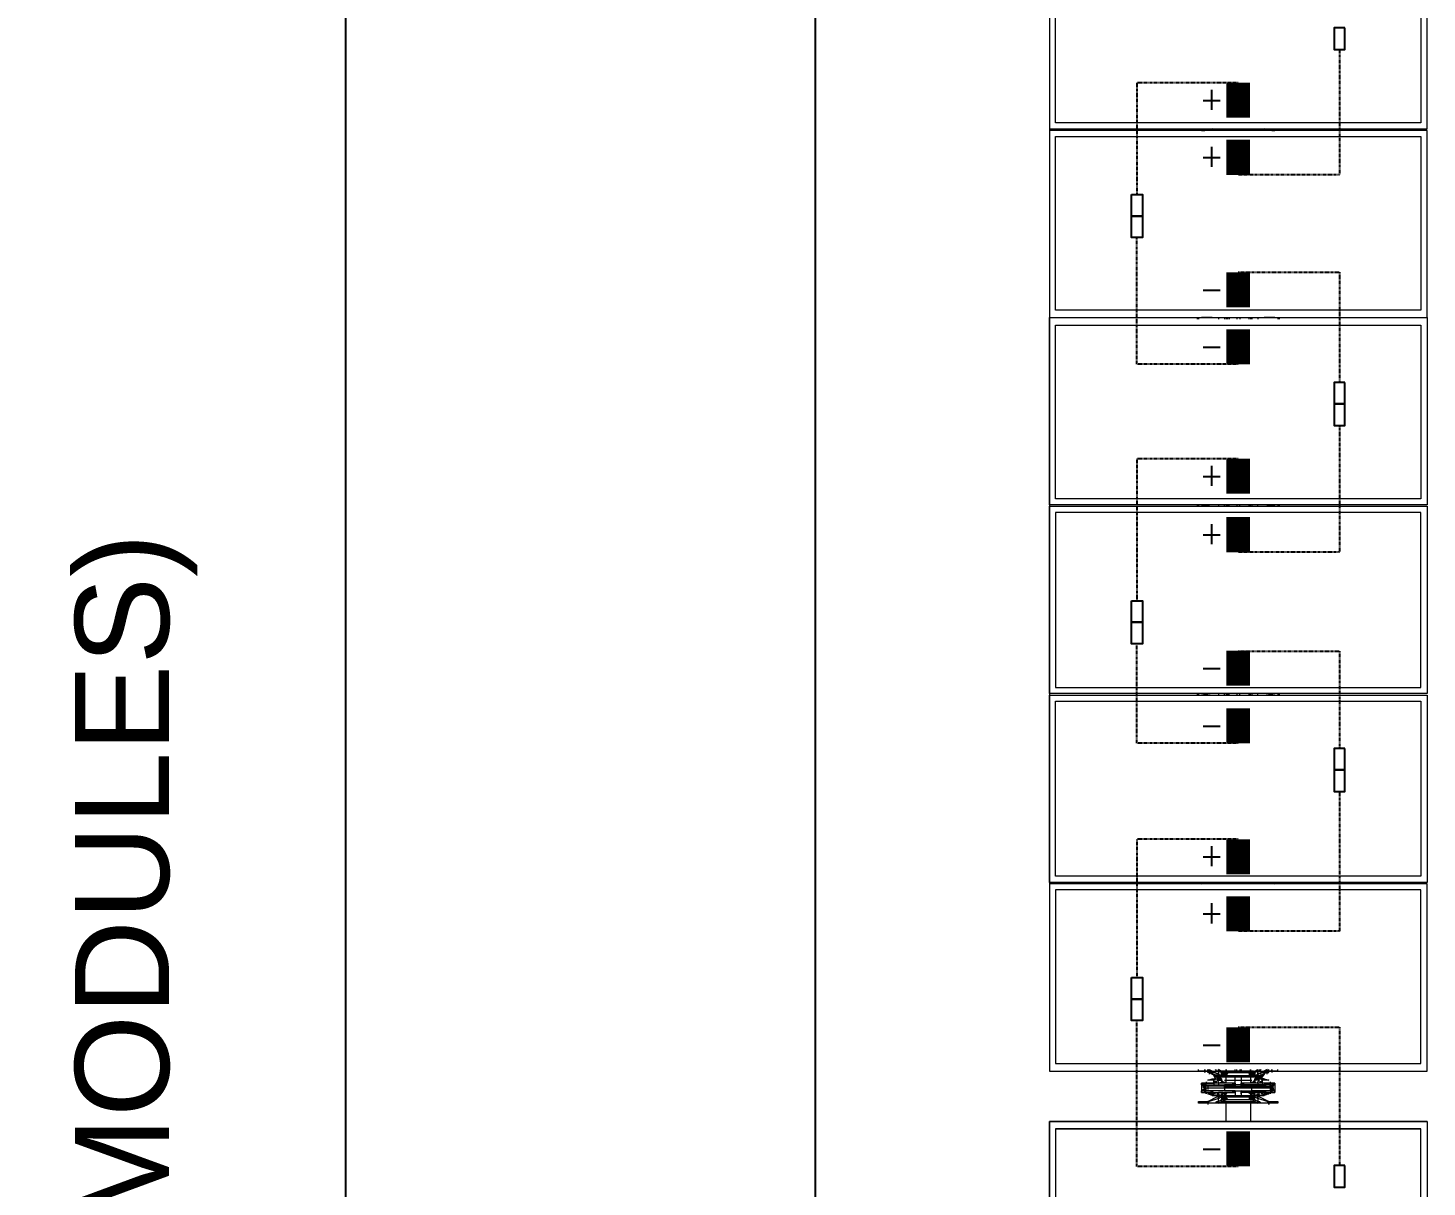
# Model space of a CAD drawing. Header units: feet. Extents: x -13743 to 68376, y -48 to 67763.
# Drawn here: x 5209.4 to 5507, y 65363.3 to 65609.9 of the extents above; entities that cross this region are included whole.
import ezdxf

# ---------------------------------------------------------------- set-up
doc = ezdxf.new("R2010")
doc.units = ezdxf.units.FT
doc.header["$MEASUREMENT"] = 0
doc.linetypes.add('HIDDEN', pattern=[0.375, 0.25, -0.125])
for name, color, linetype in [('E-HARN-COMP', 8, 'Continuous'), ('E-TRNK-CABL-NEG', 6, 'HIDDEN'), ('E-TRUNK-CABLE-POS', 6, 'HIDDEN'), ('G-ANNO-TEXT', 1, 'Continuous'), ('Polarity-Text', 7, 'Continuous')]:
    doc.layers.add(name, color=color, linetype=linetype)
doc.styles.add('NEI-A', font='arial.ttf')

# ---------------------------------------------------------------- blocks, each defined once
blk = doc.blocks.new('A$Ccdbb2b2c')
at = {"lineweight": 5}
for points in [[(4.1298, 0), (4.1298, 0.4133), (5.9848, 0.4133)], [(6.0398, 0.4133), (7.8947, 0.4133)], [(4.9531, 0.2517), (4.9548, 0.2517)], [(4.9531, 0.25), (4.9548, 0.25)], [(4.9531, 0.235), (4.9548, 0.2467), (4.9548, 0.2433)], [(5.1598, 0.2517), (5.1615, 0.2517)], [(5.1598, 0.25), (5.1615, 0.25)], [(5.1598, 0.235), (5.1598, 0.2467), (5.1598, 0.2433)], [(5.3648, 0.2517), (5.3664, 0.2517)], [(5.3648, 0.25), (5.3664, 0.25)], [(5.3648, 0.235), (5.3664, 0.2467), (5.3664, 0.2433)], [(5.5714, 0.2517), (5.5731, 0.2517)], [(5.5714, 0.25), (5.5731, 0.25)], [(5.5714, 0.235), (5.5731, 0.2467), (5.5731, 0.2433)], [(5.7781, 0.2517), (5.7798, 0.2517)], [(5.7781, 0.25), (5.7798, 0.25)], [(5.7781, 0.2467), (5.7781, 0.2433)], [(5.7798, 0.2467), (5.7781, 0.235)], [(5.9898, 0.225), (5.9914, 0.225), (5.9898, 0.225), (5.9914, 0.225), (5.9898, 0.2283), (5.9881, 0.2283), (5.9848, 0.2383), (5.9848, 0.24), (5.9864, 0.2383), (5.9881, 0.235), (5.9898, 0.2317), (5.9898, 0.23), (5.9881, 0.2283), (5.9864, 0.2283), (5.9848, 0.2283), (5.9848, 0.2267), (5.9864, 0.225), (5.9898, 0.225), (5.9898, 0.2267), (5.9881, 0.2283), (5.9848, 0.2383), (5.9848, 0.24), (5.9848, 0.2417), (5.9848, 0.2433), (5.9848, 0.25), (5.9848, 0.2433), (5.9848, 0.25), (5.9831, 0.25)], [(5.9981, 0.2467), (5.9998, 0.2467), (5.9981, 0.2467), (5.9998, 0.245), (6.0014, 0.245), (5.9998, 0.245), (6.0014, 0.245), (6.0014, 0.2433), (6.0031, 0.2433), (6.0048, 0.2433), (6.0031, 0.2433), (6.0048, 0.2433), (6.0031, 0.2433)], [(5.9981, 0.2433), (5.9981, 0.245), (5.9981, 0.2467), (5.9998, 0.245), (6.0014, 0.245), (6.0014, 0.2417)], [(5.9998, 0.245), (5.9998, 0.2467), (6.0064, 0.2467), (6.0064, 0.245), (6.0064, 0.2433), (6.0064, 0.2417)], [(5.9998, 0.2467), (5.9998, 0.2467)], [(6.0064, 0.2467), (6.0048, 0.245)], [(6.0064, 0.2467), (6.0081, 0.2467)], [(6.0064, 0.245), (6.0064, 0.2467), (6.0081, 0.2467)], [(6.0081, 0.2467), (6.0064, 0.2467), (6.0081, 0.2467), (6.0081, 0.245), (6.0081, 0.2433), (6.0081, 0.235), (6.0081, 0.2433), (6.0064, 0.2433), (6.0064, 0.245)], [(6.0064, 0.2467), (6.0064, 0.2467)], [(6.0131, 0.2283), (6.0114, 0.225), (6.0131, 0.225), (6.0114, 0.225), (6.0114, 0.1883), (6.0098, 0.19), (6.0114, 0.1883), (6.0131, 0.1883), (6.0131, 0.1917), (6.0148, 0.1917), (6.0148, 0.19), (6.0164, 0.1917), (6.0164, 0.19), (6.0148, 0.19), (6.0131, 0.19), (6.0131, 0.1917), (6.0131, 0.1933), (6.0148, 0.1933), (6.0164, 0.1933), (6.0164, 0.1917), (6.0164, 0.19), (6.0164, 0.1883), (6.0131, 0.1883), (6.0148, 0.185), (6.0131, 0.185), (6.0131, 0.1833), (6.0181, 0.1733), (6.0181, 0.175), (6.0198, 0.1733), (6.0214, 0.1733), (6.0198, 0.1733), (6.0181, 0.1733), (6.0181, 0.17), (6.0181, 0.1633), (6.0198, 0.1633), (6.0198, 0.25), (6.0181, 0.25), (6.0181, 0.2433), (6.0181, 0.24), (6.0198, 0.24), (6.0181, 0.2383), (6.0181, 0.24), (6.0131, 0.23), (6.0131, 0.2283), (6.0148, 0.2283), (6.0131, 0.225), (6.0164, 0.225), (6.0181, 0.2283), (6.0198, 0.2283), (6.0181, 0.225), (6.0164, 0.225), (6.0164, 0.2233), (6.0181, 0.2233), (6.0181, 0.19), (6.0164, 0.19)], [(5.9848, 0.2433), (5.9831, 0.2433), (5.9848, 0.2433), (5.9848, 0.24), (5.9831, 0.24), (5.9848, 0.2383)], [(5.9864, 0.2367), (5.9864, 0.24), (5.9848, 0.24), (5.9848, 0.2383), (5.9831, 0.2383), (5.9881, 0.2283), (5.9848, 0.2283), (5.9848, 0.23), (5.9831, 0.2317)], [(5.9848, 0.24), (5.9831, 0.24), (5.9848, 0.24), (5.9898, 0.23), (5.9898, 0.2283), (5.9881, 0.2283), (5.9898, 0.225), (5.9848, 0.225), (5.9831, 0.2283), (5.9848, 0.2283), (5.9864, 0.225), (5.9864, 0.2233), (5.9848, 0.2233), (5.9848, 0.19), (5.9864, 0.19), (5.9864, 0.1917), (5.9864, 0.1933), (5.9881, 0.1933), (5.9881, 0.195), (5.9864, 0.1933), (5.9848, 0.1933), (5.9864, 0.1933), (5.9881, 0.195), (5.9881, 0.1933), (5.9898, 0.1933), (5.9898, 0.1917), (5.9898, 0.1933), (5.9881, 0.1933), (5.9898, 0.1933), (5.9898, 0.1917), (5.9881, 0.1917), (5.9881, 0.19), (5.9864, 0.1917), (5.9864, 0.1883), (5.9898, 0.1883), (5.9898, 0.1867), (5.9881, 0.185), (5.9898, 0.185), (5.9898, 0.1833), (5.9848, 0.1733), (5.9831, 0.1733)], [(5.9831, 0.23), (5.9831, 0.23)], [(5.9864, 0.2233), (5.9881, 0.2233), (5.9864, 0.2233), (5.9864, 0.2217), (5.9864, 0.2233), (5.9864, 0.2217), (5.9864, 0.2233), (5.9864, 0.225), (5.9848, 0.225), (5.9848, 0.2267), (5.9848, 0.225), (5.9864, 0.225), (5.9848, 0.2283), (5.9881, 0.2283), (5.9898, 0.2283), (5.9898, 0.23), (5.9848, 0.24), (5.9848, 0.2417), (5.9848, 0.2433), (5.9864, 0.2433), (5.9848, 0.2433), (5.9864, 0.2433)], [(5.9848, 0.2433), (5.9848, 0.2433)], [(5.9848, 0.24), (5.9848, 0.24)], [(5.9848, 0.24), (5.9848, 0.24)], [(5.9864, 0.2383), (5.9864, 0.2367), (5.9864, 0.2383), (5.9881, 0.2383)], [(5.9864, 0.235), (5.9931, 0.2317)], [(5.9881, 0.2317), (5.9931, 0.2283), (5.9881, 0.235)], [(5.9898, 0.23), (5.9898, 0.2283)], [(6.0014, 0.2367), (5.9998, 0.2367), (5.9998, 0.2117), (5.9998, 0.21), (5.9981, 0.21), (5.9998, 0.21), (5.9981, 0.21), (5.9981, 0.2133), (5.9981, 0.21), (5.9998, 0.21), (5.9914, 0.21)], [(5.9964, 0.2417), (5.9981, 0.2417), (5.9981, 0.2333), (5.9948, 0.2333), (5.9948, 0.24), (5.9931, 0.235), (5.9931, 0.225), (5.9948, 0.225), (5.9964, 0.2233), (5.9948, 0.225), (5.9964, 0.2233), (5.9964, 0.225)], [(5.9931, 0.235), (5.9931, 0.225)], [(5.9948, 0.235), (5.9948, 0.235)], [(5.9948, 0.2317), (5.9948, 0.2333)], [(5.9964, 0.24), (5.9964, 0.24)], [(5.9964, 0.23), (5.9964, 0.2333)], [(6.0048, 0.2417), (6.0031, 0.2417), (6.0031, 0.2433), (6.0048, 0.245), (6.0031, 0.2433), (6.0014, 0.2433), (5.9998, 0.2433), (6.0014, 0.2433), (5.9998, 0.2433), (5.9981, 0.2433), (5.9981, 0.245), (5.9998, 0.2433), (5.9998, 0.2417), (5.9981, 0.2417)], [(5.9998, 0.2117), (5.9981, 0.2117), (5.9981, 0.2133), (5.9981, 0.235), (5.9981, 0.2433), (5.9981, 0.235)], [(5.9981, 0.2333), (5.9998, 0.2333)], [(5.9998, 0.2433), (6.0014, 0.2433), (6.0031, 0.2433), (6.0031, 0.24), (6.0048, 0.24)], [(6.0014, 0.24), (6.0031, 0.24), (6.0031, 0.2217), (6.0014, 0.2217), (6.0014, 0.2417), (5.9998, 0.2417), (5.9998, 0.2217)], [(6.0064, 0.2217), (6.0064, 0.2417), (6.0031, 0.2417), (6.0031, 0.2217), (6.0031, 0.1917), (6.0014, 0.1917), (6.0014, 0.1717), (5.9998, 0.1717), (5.9998, 0.1917)], [(5.9998, 0.235), (6.0014, 0.235)], [(6.0014, 0.245), (6.0031, 0.245)], [(6.0048, 0.245), (6.0064, 0.245)], [(6.0064, 0.2117), (6.0064, 0.2367), (6.0081, 0.2367)], [(6.0064, 0.235), (6.0081, 0.235), (6.0081, 0.2133), (6.0064, 0.21), (6.0064, 0.2117), (6.0081, 0.2133), (6.0081, 0.21), (6.0064, 0.21), (6.0081, 0.21), (6.0064, 0.21), (6.0081, 0.21), (6.0064, 0.21), (6.0114, 0.21)], [(6.0131, 0.2217), (6.0131, 0.225), (6.0114, 0.225), (6.0098, 0.2233), (6.0114, 0.225), (6.0114, 0.235), (6.0098, 0.24), (6.0098, 0.2333), (6.0081, 0.2333), (6.0081, 0.2417), (6.0098, 0.2417), (6.0081, 0.2417)], [(6.0098, 0.2317), (6.0098, 0.2333), (6.0081, 0.2333), (6.0081, 0.23)], [(6.0098, 0.235), (6.0098, 0.235)], [(6.0114, 0.235), (6.0114, 0.225), (6.0114, 0.2267)], [(6.0131, 0.23), (6.0131, 0.2283), (6.0148, 0.2283)], [(6.0198, 0.2317), (6.0181, 0.23), (6.0181, 0.2283), (6.0148, 0.2283), (6.0181, 0.2383)], [(6.0181, 0.24), (6.0181, 0.24)], [(6.0198, 0.24), (6.0214, 0.24)], [(6.0198, 0.23), (6.0198, 0.23)], [(4.9531, 0.2283), (4.9548, 0.2283)], [(4.9548, 0.2217), (4.9531, 0.2217)], [(4.9531, 0.22), (4.9548, 0.22)], [(4.9531, 0.2183), (4.9548, 0.2183)], [(4.9548, 0.2167), (4.9531, 0.2167)], [(5.1598, 0.2283), (5.1615, 0.2283)], [(5.1598, 0.2217), (5.1615, 0.2217)], [(5.1598, 0.22), (5.1615, 0.22)], [(5.1598, 0.2183), (5.1615, 0.2183)], [(5.1598, 0.2167), (5.1615, 0.2167)], [(5.3648, 0.2283), (5.3664, 0.2283)], [(5.3664, 0.2217), (5.3648, 0.2217)], [(5.3648, 0.22), (5.3664, 0.22)], [(5.3648, 0.2183), (5.3664, 0.2183)], [(5.3664, 0.2167), (5.3648, 0.2167)], [(5.5714, 0.2283), (5.5731, 0.2283)], [(5.5731, 0.2217), (5.5714, 0.2217)], [(5.5714, 0.22), (5.5731, 0.22)], [(5.5714, 0.2183), (5.5731, 0.2183)], [(5.5731, 0.2167), (5.5714, 0.2167)], [(5.7781, 0.2283), (5.7798, 0.2283)], [(5.7798, 0.2217), (5.7781, 0.2217)], [(5.7781, 0.22), (5.7798, 0.22)], [(5.7781, 0.2183), (5.7798, 0.2183)], [(5.7798, 0.2167), (5.7781, 0.2167)], [(5.9848, 0.22), (5.9831, 0.22)], [(5.9831, 0.22), (5.9848, 0.22), (5.9831, 0.22)], [(5.9881, 0.2283), (5.9898, 0.2283), (5.9881, 0.2283), (5.9898, 0.225), (5.9864, 0.225), (5.9864, 0.2233), (5.9848, 0.2233), (5.9848, 0.225), (5.9848, 0.2233)], [(5.9848, 0.225), (5.9848, 0.2233), (5.9848, 0.19), (5.9848, 0.1883), (5.9864, 0.1883), (5.9898, 0.1883), (5.9881, 0.185), (5.9898, 0.185), (5.9898, 0.1833)], [(5.9848, 0.22), (5.9864, 0.22)], [(5.9848, 0.22), (5.9864, 0.22)], [(5.9881, 0.2217), (5.9881, 0.2233), (5.9864, 0.2217)], [(5.9864, 0.2233), (5.9864, 0.2233)], [(5.9898, 0.22), (5.9898, 0.2217), (5.9881, 0.2217), (5.9881, 0.2233), (5.9864, 0.2217), (5.9864, 0.22), (5.9881, 0.22), (5.9898, 0.22), (5.9898, 0.2217), (5.9898, 0.2233), (5.9881, 0.2233), (5.9898, 0.2233), (5.9898, 0.2217), (5.9898, 0.22), (5.9881, 0.22), (5.9881, 0.2183), (5.9864, 0.22)], [(5.9864, 0.2233), (5.9864, 0.2233)], [(5.9864, 0.2233), (5.9864, 0.2233)], [(5.9864, 0.22), (5.9864, 0.2217)], [(5.9864, 0.2217), (5.9864, 0.2217)], [(5.9864, 0.2217), (5.9864, 0.22)], [(5.9864, 0.2217), (5.9864, 0.2217)], [(5.9864, 0.2217), (5.9881, 0.2217), (5.9898, 0.2217)], [(5.9864, 0.2217), (5.9864, 0.2217)], [(5.9864, 0.22), (5.9881, 0.2183), (5.9881, 0.22)], [(5.9864, 0.22), (5.9881, 0.22)], [(5.9864, 0.22), (5.9864, 0.22)], [(5.9864, 0.1933), (5.9864, 0.22)], [(5.9864, 0.22), (5.9881, 0.22)], [(5.9864, 0.22), (5.9864, 0.22)], [(5.9864, 0.22), (5.9864, 0.22)], [(5.9881, 0.2233), (5.9881, 0.2233)], [(5.9881, 0.2233), (5.9881, 0.2233)], [(5.9881, 0.2233), (5.9881, 0.2233)], [(5.9881, 0.2233), (5.9881, 0.2233)], [(5.9881, 0.2217), (5.9898, 0.2217)], [(5.9881, 0.2217), (5.9898, 0.2217)], [(5.9881, 0.2217), (5.9898, 0.2217)], [(5.9881, 0.2217), (5.9898, 0.2217)], [(5.9881, 0.2217), (5.9898, 0.2217)], [(5.9881, 0.2217), (5.9898, 0.2217)], [(5.9881, 0.2217), (5.9898, 0.2217), (5.9898, 0.22), (5.9881, 0.22)], [(5.9881, 0.2217), (5.9898, 0.2217)], [(5.9881, 0.2217), (5.9898, 0.2217)], [(5.9881, 0.2217), (5.9898, 0.2217)], [(5.9881, 0.2217), (5.9898, 0.2217)], [(5.9881, 0.2217), (5.9898, 0.2217)], [(5.9881, 0.2217), (5.9898, 0.2217)], [(5.9881, 0.2217), (5.9898, 0.2217)], [(5.9881, 0.2217), (5.9898, 0.2217)], [(5.9881, 0.2217), (5.9898, 0.2217)], [(5.9881, 0.2217), (5.9898, 0.2217)], [(5.9881, 0.2217), (5.9898, 0.2217)], [(5.9881, 0.2217), (5.9898, 0.2217)], [(5.9881, 0.22), (5.9898, 0.22)], [(5.9881, 0.22), (5.9881, 0.22)], [(5.9881, 0.22), (5.9898, 0.22)], [(5.9881, 0.22), (5.9881, 0.22)], [(5.9881, 0.22), (5.9881, 0.22)], [(5.9948, 0.2267), (5.9948, 0.225), (5.9931, 0.225), (5.9914, 0.2267), (5.9898, 0.2283), (5.9931, 0.2267)], [(5.9898, 0.225), (5.9898, 0.225)], [(5.9898, 0.2217), (5.9898, 0.225)], [(5.9914, 0.1883), (5.9914, 0.225), (5.9898, 0.225), (5.9898, 0.2217)], [(5.9931, 0.1783), (5.9931, 0.1883), (5.9914, 0.1867), (5.9898, 0.185), (5.9914, 0.1883), (5.9898, 0.1883), (5.9914, 0.1883), (5.9914, 0.225)], [(5.9898, 0.2217), (5.9898, 0.225)], [(5.9898, 0.2233), (5.9898, 0.2233)], [(5.9898, 0.2233), (5.9898, 0.2233)], [(5.9898, 0.2233), (5.9898, 0.2233)], [(5.9898, 0.2217), (5.9898, 0.2217)], [(5.9898, 0.2217), (5.9898, 0.2217)], [(5.9898, 0.2217), (5.9898, 0.2217)], [(5.9898, 0.22), (5.9898, 0.22)], [(5.9898, 0.1933), (5.9898, 0.22)], [(5.9898, 0.22), (5.9898, 0.1933)], [(5.9898, 0.22), (5.9898, 0.22)], [(5.9898, 0.22), (5.9898, 0.22)], [(5.9981, 0.22), (5.9914, 0.22)], [(5.9948, 0.2217), (5.9948, 0.1917)], [(5.9964, 0.2233), (5.9981, 0.2233)], [(5.9964, 0.2217), (5.9981, 0.2217)], [(5.9964, 0.2217), (5.9981, 0.2217)], [(5.9981, 0.2283), (5.9998, 0.2283)], [(6.0031, 0.2217), (6.0048, 0.2217)], [(6.0081, 0.2283), (6.0098, 0.2283)], [(6.0081, 0.225), (6.0081, 0.2233), (6.0098, 0.225)], [(6.0081, 0.2233), (6.0098, 0.2233)], [(6.0114, 0.22), (6.0081, 0.22)], [(6.0098, 0.22), (6.0081, 0.2183)], [(6.0098, 0.2217), (6.0114, 0.2217)], [(6.0114, 0.225), (6.0114, 0.225)], [(6.0131, 0.225), (6.0131, 0.225)], [(6.0131, 0.2233), (6.0131, 0.2217)], [(6.0131, 0.2233), (6.0131, 0.2233)], [(6.0148, 0.2233), (6.0131, 0.2233)], [(6.0148, 0.2217), (6.0131, 0.2217)], [(6.0148, 0.22), (6.0131, 0.22), (6.0131, 0.2217)], [(6.0131, 0.2217), (6.0131, 0.22)], [(6.0131, 0.2217), (6.0131, 0.2217)], [(6.0131, 0.22), (6.0148, 0.22)], [(6.0131, 0.22), (6.0131, 0.22)], [(6.0131, 0.22), (6.0131, 0.1933)], [(6.0164, 0.2217), (6.0164, 0.22), (6.0148, 0.22), (6.0148, 0.2183), (6.0164, 0.22), (6.0164, 0.2217), (6.0148, 0.2233), (6.0148, 0.2217)], [(6.0164, 0.2233), (6.0148, 0.2233)], [(6.0148, 0.2233), (6.0148, 0.2233)], [(6.0148, 0.2217), (6.0164, 0.2217)], [(6.0148, 0.2217), (6.0164, 0.2217)], [(6.0148, 0.2217), (6.0164, 0.2217)], [(6.0148, 0.2217), (6.0164, 0.2217)], [(6.0148, 0.2217), (6.0164, 0.2217)], [(6.0148, 0.22), (6.0148, 0.22)], [(6.0164, 0.2233), (6.0164, 0.2233)], [(6.0164, 0.2217), (6.0164, 0.2233)], [(6.0164, 0.2217), (6.0164, 0.2233)], [(6.0164, 0.2217), (6.0181, 0.2217)], [(6.0164, 0.2217), (6.0164, 0.2217)], [(6.0164, 0.22), (6.0164, 0.22)], [(6.0164, 0.1933), (6.0164, 0.22)], [(6.0181, 0.225), (6.0181, 0.2233)], [(6.0398, 0.22), (6.0181, 0.22)], [(6.0198, 0.2283), (6.0198, 0.2283)], [(4.9531, 0.2083), (4.9548, 0.2083)], [(4.9548, 0.205), (4.9531, 0.205)], [(5.1598, 0.2083), (5.1615, 0.2083)], [(5.1598, 0.205), (5.1615, 0.205)], [(5.3648, 0.2083), (5.3664, 0.2083)], [(5.3664, 0.205), (5.3648, 0.205)], [(5.5714, 0.2083), (5.5731, 0.2083)], [(5.5731, 0.205), (5.5714, 0.205)], [(5.7781, 0.2083), (5.7798, 0.2083)], [(5.7798, 0.205), (5.7781, 0.205)], [(5.9848, 0.21), (5.9831, 0.21)], [(5.9848, 0.2083), (5.9831, 0.2083)], [(5.9831, 0.205), (5.9848, 0.205)], [(5.9831, 0.2033), (5.9848, 0.2033)], [(5.9914, 0.205), (5.9914, 0.2083)], [(5.9914, 0.2033), (5.9998, 0.2033), (5.9981, 0.2033), (5.9981, 0.2), (5.9981, 0.2033), (5.9998, 0.2033), (5.9981, 0.2033), (5.9998, 0.2033), (6.0014, 0.2033), (5.9998, 0.2033), (5.9998, 0.2017), (5.9998, 0.1767), (6.0014, 0.1767)], [(5.9981, 0.21), (5.9998, 0.21)], [(5.9981, 0.2033), (5.9998, 0.2033)], [(5.9981, 0.1783), (5.9981, 0.2), (5.9981, 0.2017), (5.9998, 0.2017)], [(6.0064, 0.21), (6.0081, 0.21), (6.0098, 0.21)], [(6.0064, 0.2017), (6.0064, 0.2), (6.0081, 0.2), (6.0064, 0.2033), (6.0114, 0.2033)], [(6.0064, 0.2033), (6.0081, 0.2033), (6.0064, 0.2033), (6.0081, 0.2033), (6.0064, 0.2033), (6.0081, 0.2033), (6.0064, 0.2033), (6.0064, 0.1767), (6.0081, 0.1767)], [(6.0064, 0.1783), (6.0081, 0.1783), (6.0081, 0.2), (6.0081, 0.2033), (6.0098, 0.2033), (6.0081, 0.2033)], [(6.0131, 0.2083), (6.0114, 0.2083), (6.0114, 0.205)], [(6.0198, 0.21), (6.0181, 0.21)], [(6.0198, 0.2083), (6.0181, 0.2083)], [(6.0181, 0.205), (6.0198, 0.205)], [(6.0181, 0.2033), (6.0198, 0.2033)], [(4.9531, 0.195), (4.9548, 0.195)], [(4.9548, 0.1933), (4.9531, 0.1933)], [(4.9531, 0.1917), (4.9548, 0.1917)], [(4.9548, 0.185), (4.9531, 0.185)], [(5.1598, 0.195), (5.1615, 0.195)], [(5.1598, 0.1933), (5.1615, 0.1933)], [(5.1598, 0.1917), (5.1615, 0.1917)], [(5.1598, 0.185), (5.1615, 0.185)], [(5.3648, 0.195), (5.3664, 0.195)], [(5.3664, 0.1933), (5.3648, 0.1933)], [(5.3648, 0.1917), (5.3664, 0.1917)], [(5.3664, 0.185), (5.3648, 0.185)], [(5.5714, 0.195), (5.5731, 0.195)], [(5.5731, 0.1933), (5.5714, 0.1933)], [(5.5714, 0.1917), (5.5731, 0.1917)], [(5.5731, 0.185), (5.5714, 0.185)], [(5.7781, 0.195), (5.7798, 0.195)], [(5.7798, 0.1933), (5.7781, 0.1933)], [(5.7781, 0.1917), (5.7798, 0.1917)], [(5.7798, 0.185), (5.7781, 0.185)], [(5.9831, 0.1933), (5.9848, 0.1933)], [(5.9848, 0.1933), (5.9831, 0.1933), (5.9848, 0.1933)], [(5.9848, 0.19), (5.9848, 0.1883), (5.9864, 0.1883), (5.9848, 0.1883), (5.9831, 0.185), (5.9848, 0.185), (5.9864, 0.1883), (5.9898, 0.1883), (5.9881, 0.185), (5.9848, 0.175), (5.9848, 0.1733), (5.9848, 0.1717), (5.9848, 0.17), (5.9848, 0.1633), (5.9848, 0.17), (5.9848, 0.1633), (5.9831, 0.1633)], [(5.9831, 0.1833), (5.9848, 0.1833), (5.9848, 0.185), (5.9831, 0.185)], [(5.9931, 0.1817), (5.9864, 0.1767), (5.9864, 0.1733), (5.9848, 0.1733), (5.9848, 0.175), (5.9831, 0.175), (5.9881, 0.185), (5.9848, 0.185), (5.9848, 0.1833), (5.9848, 0.185)], [(5.9831, 0.185), (5.9831, 0.185)], [(5.9864, 0.19), (5.9864, 0.1917), (5.9864, 0.1933), (5.9864, 0.1917), (5.9864, 0.19), (5.9848, 0.19), (5.9848, 0.1867), (5.9848, 0.1883), (5.9864, 0.1883), (5.9848, 0.185), (5.9881, 0.185), (5.9898, 0.185), (5.9898, 0.1833), (5.9848, 0.1733), (5.9848, 0.1717), (5.9848, 0.17), (5.9864, 0.17)], [(5.9848, 0.175), (5.9864, 0.1817), (5.9881, 0.185), (5.9898, 0.185), (5.9914, 0.1883), (5.9898, 0.1883), (5.9898, 0.19), (5.9898, 0.1917)], [(5.9931, 0.1867), (5.9898, 0.1833), (5.9898, 0.185), (5.9848, 0.185), (5.9848, 0.1867), (5.9864, 0.1883), (5.9848, 0.1883)], [(5.9898, 0.185), (5.9898, 0.1833), (5.9848, 0.1733), (5.9848, 0.175)], [(5.9864, 0.1933), (5.9864, 0.1933)], [(5.9864, 0.1933), (5.9864, 0.1917)], [(5.9864, 0.1933), (5.9864, 0.1933)], [(5.9864, 0.1917), (5.9864, 0.1933)], [(5.9864, 0.1933), (5.9864, 0.1917)], [(5.9864, 0.1933), (5.9864, 0.1933)], [(5.9898, 0.1917), (5.9881, 0.1917), (5.9881, 0.19), (5.9864, 0.1917)], [(5.9864, 0.1917), (5.9864, 0.1917)], [(5.9864, 0.1917), (5.9864, 0.1917)], [(5.9864, 0.1917), (5.9864, 0.1917)], [(5.9864, 0.19), (5.9864, 0.19)], [(5.9864, 0.19), (5.9864, 0.19)], [(5.9864, 0.19), (5.9864, 0.19)], [(5.9881, 0.1933), (5.9881, 0.1933)], [(5.9881, 0.1933), (5.9881, 0.1933)], [(5.9881, 0.1933), (5.9881, 0.1933)], [(5.9881, 0.1933), (5.9881, 0.1933)], [(5.9881, 0.1917), (5.9898, 0.1917)], [(5.9881, 0.1917), (5.9898, 0.1917)], [(5.9881, 0.1917), (5.9898, 0.1917)], [(5.9881, 0.1917), (5.9898, 0.1917)], [(5.9881, 0.1917), (5.9898, 0.1917)], [(5.9881, 0.1917), (5.9898, 0.1917)], [(5.9881, 0.1917), (5.9898, 0.1917)], [(5.9881, 0.1917), (5.9898, 0.1917)], [(5.9881, 0.1917), (5.9898, 0.1917)], [(5.9881, 0.1917), (5.9898, 0.1917)], [(5.9881, 0.1917), (5.9898, 0.1917)], [(5.9881, 0.1917), (5.9898, 0.1917)], [(5.9881, 0.1917), (5.9898, 0.1917)], [(5.9881, 0.1917), (5.9898, 0.1917)], [(5.9881, 0.1917), (5.9898, 0.1917)], [(5.9881, 0.19), (5.9898, 0.19)], [(5.9881, 0.19), (5.9881, 0.19)], [(5.9881, 0.19), (5.9898, 0.19)], [(5.9881, 0.19), (5.9881, 0.19)], [(5.9881, 0.19), (5.9881, 0.19)], [(5.9881, 0.1817), (5.9931, 0.185), (5.9881, 0.1783)], [(5.9898, 0.185), (5.9881, 0.185)], [(5.9898, 0.1933), (5.9898, 0.1933)], [(5.9898, 0.1933), (5.9898, 0.1933)], [(5.9898, 0.1917), (5.9898, 0.1933)], [(5.9898, 0.1933), (5.9898, 0.1933)], [(5.9898, 0.1917), (5.9898, 0.1917)], [(5.9898, 0.19), (5.9898, 0.1917)], [(5.9898, 0.1883), (5.9898, 0.1917)], [(5.9898, 0.1917), (5.9898, 0.1917)], [(5.9898, 0.19), (5.9898, 0.1917)], [(5.9898, 0.1917), (5.9898, 0.1917)], [(5.9898, 0.1883), (5.9898, 0.1917)], [(5.9898, 0.19), (5.9898, 0.19)], [(5.9898, 0.19), (5.9898, 0.19)], [(5.9898, 0.19), (5.9898, 0.19)], [(5.9914, 0.1883), (5.9898, 0.1883), (5.9914, 0.1883)], [(5.9898, 0.1883), (5.9898, 0.1883)], [(5.9898, 0.1883), (5.9914, 0.1883)], [(5.9898, 0.1883), (5.9898, 0.1883)], [(5.9914, 0.1933), (5.9981, 0.1933)], [(5.9914, 0.1883), (5.9914, 0.1883)], [(5.9948, 0.1867), (5.9948, 0.1883), (5.9931, 0.1883), (5.9931, 0.1783), (5.9948, 0.1733), (5.9948, 0.18)], [(5.9964, 0.1883), (5.9964, 0.19), (5.9948, 0.1883), (5.9964, 0.19), (5.9948, 0.1883)], [(5.9964, 0.1917), (5.9981, 0.1917)], [(5.9964, 0.1917), (5.9981, 0.1917)], [(5.9981, 0.19), (5.9964, 0.19)], [(6.0031, 0.1683), (6.0014, 0.1683), (5.9998, 0.1683), (5.9981, 0.1667), (5.9981, 0.1683), (5.9981, 0.17), (5.9998, 0.17), (6.0014, 0.17), (6.0031, 0.17), (6.0014, 0.17), (6.0031, 0.17), (6.0031, 0.1717), (6.0064, 0.1717), (6.0064, 0.1917)], [(5.9981, 0.185), (5.9998, 0.185)], [(6.0064, 0.1717), (6.0064, 0.1683), (6.0064, 0.17), (6.0081, 0.17), (6.0064, 0.17), (6.0048, 0.17), (6.0064, 0.17), (6.0081, 0.17), (6.0081, 0.1683), (6.0081, 0.1667), (6.0064, 0.1667), (6.0081, 0.1667), (6.0064, 0.1667), (6.0064, 0.1683), (6.0048, 0.1683), (6.0031, 0.1683), (6.0014, 0.1683), (5.9998, 0.1683), (6.0014, 0.1683), (6.0014, 0.1717), (6.0031, 0.1717), (6.0031, 0.1917), (6.0031, 0.1717), (6.0048, 0.1717)], [(6.0081, 0.195), (6.0098, 0.1933)], [(6.0081, 0.1933), (6.0114, 0.1933)], [(6.0098, 0.1883), (6.0081, 0.19), (6.0081, 0.1883)], [(6.0081, 0.19), (6.0098, 0.19)], [(6.0081, 0.1717), (6.0098, 0.1717), (6.0081, 0.1717), (6.0081, 0.18), (6.0098, 0.18), (6.0098, 0.1733), (6.0114, 0.1783), (6.0114, 0.1883), (6.0114, 0.1783)], [(6.0081, 0.185), (6.0098, 0.185)], [(6.0098, 0.1917), (6.0114, 0.1917)], [(6.0148, 0.185), (6.0131, 0.185), (6.0114, 0.1883), (6.0131, 0.1883), (6.0114, 0.1883), (6.0114, 0.1867)], [(6.0114, 0.1883), (6.0114, 0.1883)], [(6.0131, 0.1917), (6.0131, 0.1933), (6.0148, 0.1933), (6.0148, 0.195), (6.0164, 0.1933), (6.0164, 0.1917), (6.0148, 0.1917)], [(6.0131, 0.1933), (6.0131, 0.1933)], [(6.0131, 0.1917), (6.0131, 0.1917)], [(6.0131, 0.19), (6.0131, 0.19)], [(6.0131, 0.1883), (6.0131, 0.1883)], [(6.0131, 0.1833), (6.0131, 0.185)], [(6.0148, 0.1933), (6.0148, 0.1933)], [(6.0148, 0.1917), (6.0164, 0.1917)], [(6.0148, 0.1917), (6.0164, 0.1917)], [(6.0148, 0.1917), (6.0164, 0.1917)], [(6.0148, 0.1917), (6.0164, 0.1917)], [(6.0148, 0.1917), (6.0164, 0.1917)], [(6.0148, 0.1917), (6.0164, 0.1917)], [(6.0148, 0.19), (6.0148, 0.19)], [(6.0181, 0.175), (6.0148, 0.185), (6.0181, 0.185), (6.0181, 0.1833), (6.0198, 0.1817)], [(6.0164, 0.1933), (6.0164, 0.1933)], [(6.0164, 0.1917), (6.0164, 0.1917)], [(6.0164, 0.19), (6.0164, 0.19)], [(6.0181, 0.1933), (6.0398, 0.1933)], [(6.0181, 0.19), (6.0181, 0.1883)], [(6.0198, 0.185), (6.0198, 0.185)], [(4.9548, 0.17), (4.9548, 0.1667), (4.9531, 0.1783)], [(5.1598, 0.17), (5.1598, 0.1667), (5.1598, 0.1783)], [(5.3664, 0.17), (5.3664, 0.1667), (5.3648, 0.1783)], [(5.5731, 0.17), (5.5731, 0.1667), (5.5714, 0.1783)], [(5.7781, 0.1783), (5.7798, 0.1667)], [(5.7781, 0.17), (5.7781, 0.1667)], [(5.9848, 0.1833), (5.9831, 0.1817)], [(5.9831, 0.1833), (5.9831, 0.1833)], [(5.9848, 0.17), (5.9848, 0.1733), (5.9831, 0.1733), (5.9848, 0.175)], [(5.9831, 0.17), (5.9848, 0.17), (5.9831, 0.17)], [(5.9848, 0.1733), (5.9848, 0.1733)], [(5.9848, 0.1733), (5.9848, 0.1733)], [(5.9848, 0.1733), (5.9848, 0.1733)], [(5.9848, 0.17), (5.9848, 0.17)], [(5.9881, 0.175), (5.9864, 0.175), (5.9864, 0.1767), (5.9864, 0.175)], [(5.9964, 0.1717), (5.9981, 0.1717), (5.9981, 0.18), (5.9948, 0.18), (5.9948, 0.1817)], [(5.9948, 0.1783), (5.9948, 0.1783)], [(5.9964, 0.18), (5.9964, 0.1833)], [(5.9964, 0.1733), (5.9964, 0.1733)], [(5.9981, 0.18), (5.9998, 0.18)], [(5.9981, 0.1717), (5.9998, 0.1717), (5.9998, 0.17), (5.9981, 0.1683), (5.9981, 0.17), (5.9981, 0.1783), (5.9981, 0.17)], [(5.9998, 0.1783), (6.0014, 0.1783)], [(5.9998, 0.17), (6.0014, 0.17)], [(6.0031, 0.1717), (6.0031, 0.1683), (6.0048, 0.1683)], [(6.0031, 0.17), (6.0048, 0.17)], [(6.0031, 0.17), (6.0048, 0.17)], [(6.0081, 0.1833), (6.0081, 0.18), (6.0098, 0.18), (6.0098, 0.1817)], [(6.0098, 0.1783), (6.0098, 0.1783)], [(6.0181, 0.17), (6.0198, 0.17), (6.0181, 0.17)], [(6.0198, 0.1833), (6.0198, 0.1833)], [(4.9531, 0.1633), (4.9548, 0.1633)], [(4.9531, 0.1617), (4.9548, 0.1617)], [(4.9548, 0.1667), (4.9548, 0.1667)], [(5.1598, 0.1667), (5.1598, 0.1667)], [(5.1598, 0.1633), (5.1615, 0.1633)], [(5.1598, 0.1617), (5.1615, 0.1617)], [(5.3648, 0.1633), (5.3664, 0.1633)], [(5.3648, 0.1617), (5.3664, 0.1617)], [(5.3664, 0.1667), (5.3664, 0.1667)], [(5.5714, 0.1633), (5.5731, 0.1633)], [(5.5714, 0.1617), (5.5731, 0.1617)], [(5.5731, 0.1667), (5.5731, 0.1667)], [(5.7781, 0.1667), (5.7781, 0.1667)], [(5.7781, 0.1633), (5.7798, 0.1633)], [(5.7781, 0.1617), (5.7798, 0.1617)], [(5.9981, 0.1667), (5.9998, 0.1667), (5.9981, 0.1667), (5.9998, 0.1683), (5.9998, 0.1667), (6.0048, 0.1667), (6.0064, 0.1667), (6.0048, 0.1683), (6.0064, 0.1683), (6.0048, 0.1683), (6.0064, 0.1683), (6.0064, 0.1667)], [(5.9998, 0.1667), (5.9998, 0.1667)], [(6.0064, 0.1667), (6.0064, 0.1667)]]:
    blk.add_lwpolyline(points, dxfattribs=at)
for points in [[(4.7481, 0.4133), (4.9531, 0.4133), (4.9531, 0), (4.7481, 0)], [(4.7548, 0.4067), (4.7548, 0.0067), (4.9465, 0.0067), (4.9465, 0.4067)], [(4.9548, 0.4133), (5.1598, 0.4133), (5.1598, 0), (4.9548, 0)], [(4.9615, 0.4067), (4.9615, 0.0067), (5.1515, 0.0067), (5.1515, 0.4067)], [(5.1598, 0), (5.3648, 0), (5.3648, 0.4133), (5.1598, 0.4133)], [(5.1681, 0.0067), (5.3581, 0.0067), (5.3581, 0.4067), (5.1681, 0.4067)], [(5.3664, 0.4133), (5.3664, 0), (5.5714, 0), (5.5714, 0.4133)], [(5.5648, 0.4067), (5.5648, 0.0067), (5.3731, 0.0067), (5.3731, 0.4067)], [(5.7781, 0.4133), (5.5731, 0.4133), (5.5731, 0), (5.7781, 0)], [(5.5798, 0.0067), (5.7714, 0.0067), (5.7714, 0.4067), (5.5798, 0.4067)], [(5.7798, 0), (5.7798, 0.4133), (5.9848, 0.4133), (5.9848, 0)], [(5.7864, 0.0067), (5.7864, 0.4067), (5.9764, 0.4067), (5.9764, 0.0067)], [(6.0398, 0.4133), (6.0398, 0), (6.2447, 0), (6.2447, 0.4133)], [(6.0398, 0), (6.0398, 0.4133)], [(6.2381, 0.4067), (6.2381, 0.0067), (6.0481, 0.0067), (6.0481, 0.4067)], [(6.0481, 0.0067), (6.0481, 0.4067)], [(5.9848, 0.2283), (5.9831, 0.2283), (5.9848, 0.2283), (5.9848, 0.23)], [(5.9948, 0.23), (5.9948, 0.225), (5.9964, 0.225), (5.9964, 0.2233), (5.9981, 0.2283), (5.9964, 0.2283)], [(6.0064, 0.245), (6.0048, 0.245)], [(6.0081, 0.2433), (6.0064, 0.2433), (6.0048, 0.2433), (6.0064, 0.2433)], [(6.0114, 0.225), (6.0098, 0.225), (6.0098, 0.2233), (6.0081, 0.2233), (6.0081, 0.2283), (6.0098, 0.2283), (6.0098, 0.23)], [(6.0198, 0.2433), (6.0181, 0.2433)], [(5.9881, 0.19), (5.9864, 0.19), (5.9864, 0.1883), (5.9864, 0.19), (5.9848, 0.19), (5.9848, 0.2233), (5.9864, 0.2233), (5.9864, 0.2217), (5.9864, 0.22), (5.9864, 0.1933), (5.9881, 0.1933), (5.9898, 0.1933), (5.9898, 0.1917), (5.9898, 0.19), (5.9881, 0.19), (5.9864, 0.19), (5.9864, 0.1917), (5.9864, 0.19)], [(5.9881, 0.2233), (5.9864, 0.2217), (5.9881, 0.22), (5.9898, 0.2217)], [(5.9881, 0.1933), (5.9898, 0.1933), (5.9898, 0.22), (5.9898, 0.2217), (5.9898, 0.2233), (5.9881, 0.2233), (5.9864, 0.2233), (5.9864, 0.2217), (5.9864, 0.22), (5.9864, 0.1933)], [(5.9881, 0.2233), (5.9864, 0.2217), (5.9881, 0.22), (5.9898, 0.2217)], [(5.9881, 0.2233), (5.9864, 0.2217), (5.9881, 0.22), (5.9898, 0.2217)], [(5.9864, 0.2217), (5.9881, 0.2217), (5.9881, 0.22), (5.9864, 0.22), (5.9881, 0.2183), (5.9881, 0.22), (5.9898, 0.22), (5.9898, 0.2217), (5.9881, 0.2217), (5.9864, 0.2217), (5.9864, 0.22)], [(5.9898, 0.2217), (5.9881, 0.2217)], [(5.9898, 0.225), (5.9914, 0.225)], [(5.9964, 0.2217), (5.9981, 0.2217)], [(5.9964, 0.2217), (5.9981, 0.2217)], [(6.0014, 0.2217), (6.0014, 0.1917), (5.9998, 0.1917), (5.9998, 0.2217)], [(6.0031, 0.1917), (6.0031, 0.2217), (6.0064, 0.2217), (6.0064, 0.1917)], [(6.0114, 0.2217), (6.0081, 0.2217), (6.0098, 0.2217)], [(6.0081, 0.2217), (6.0098, 0.2217)], [(6.0148, 0.2233), (6.0131, 0.2217), (6.0148, 0.22), (6.0164, 0.2217)], [(6.0164, 0.2217), (6.0148, 0.2217)], [(6.0164, 0.2217), (6.0148, 0.2217)], [(5.9864, 0.21), (5.9848, 0.21)], [(5.9864, 0.2083), (5.9848, 0.2083)], [(5.9864, 0.205), (5.9848, 0.205)], [(5.9864, 0.2033), (5.9848, 0.2033)], [(6.0014, 0.21), (5.9998, 0.21)], [(5.9881, 0.1933), (5.9864, 0.1917), (5.9881, 0.19), (5.9898, 0.1917)], [(5.9881, 0.1917), (5.9898, 0.1917), (5.9898, 0.1933), (5.9864, 0.1933), (5.9881, 0.1933), (5.9898, 0.1933), (5.9898, 0.1917), (5.9881, 0.1917), (5.9864, 0.1917)], [(5.9881, 0.1933), (5.9864, 0.1917), (5.9881, 0.19), (5.9898, 0.1917)], [(5.9881, 0.1933), (5.9864, 0.1917), (5.9881, 0.19), (5.9898, 0.1917)], [(5.9898, 0.1917), (5.9881, 0.1917)], [(5.9898, 0.1917), (5.9881, 0.1917)], [(5.9898, 0.1917), (5.9881, 0.1917)], [(5.9898, 0.1917), (5.9881, 0.1917)], [(5.9948, 0.1883), (5.9964, 0.1883), (5.9964, 0.19), (5.9981, 0.185), (5.9964, 0.185), (5.9948, 0.1833)], [(5.9981, 0.1917), (5.9964, 0.1917)], [(5.9981, 0.1917), (5.9964, 0.1917)], [(6.0114, 0.1917), (6.0081, 0.1917), (6.0098, 0.1917)], [(6.0098, 0.1917), (6.0081, 0.1917)], [(6.0098, 0.1833), (6.0114, 0.1883), (6.0098, 0.1883), (6.0098, 0.19), (6.0081, 0.19), (6.0081, 0.185), (6.0098, 0.185)], [(6.0148, 0.1933), (6.0131, 0.1917), (6.0148, 0.19), (6.0164, 0.1917)], [(6.0164, 0.1917), (6.0148, 0.1917)], [(6.0198, 0.185), (6.0181, 0.185), (6.0164, 0.1883), (6.0181, 0.1883)], [(6.0014, 0.17), (5.9998, 0.17)], [(6.0048, 0.17), (6.0031, 0.17)], [(6.0081, 0.17), (6.0081, 0.1783)]]:
    blk.add_lwpolyline(points, close=True, dxfattribs=at)

msp = doc.modelspace()

# ---------------------------------------------------------------- linework, layer by layer
at = {"layer": 'E-HARN-COMP'}
for points in [[(5489.52, 65609.89), (5487.2, 65609.89), (5487.2, 65605.32), (5489.52, 65605.32)], [(5444.13, 65574.45), (5446.45, 65574.45), (5446.45, 65569.88), (5444.13, 65569.88)], [(5444.13, 65569.88), (5446.45, 65569.88), (5446.45, 65565.32), (5444.13, 65565.32)], [(5489.52, 65534.45), (5487.2, 65534.45), (5487.2, 65529.89), (5489.52, 65529.89)], [(5489.52, 65529.89), (5487.2, 65529.89), (5487.2, 65525.32), (5489.52, 65525.32)], [(5444.13, 65488), (5446.45, 65488), (5446.45, 65483.44), (5444.13, 65483.44)], [(5444.13, 65483.44), (5446.45, 65483.44), (5446.45, 65478.88), (5444.13, 65478.88)], [(5489.52, 65456.58), (5487.2, 65456.58), (5487.2, 65452.02), (5489.52, 65452.02)], [(5489.52, 65452.02), (5487.2, 65452.02), (5487.2, 65447.46), (5489.52, 65447.46)], [(5444.13, 65407.86), (5446.45, 65407.86), (5446.45, 65403.29), (5444.13, 65403.29)], [(5444.13, 65403.29), (5446.45, 65403.29), (5446.45, 65398.73), (5444.13, 65398.73)], [(5489.52, 65367.86), (5487.2, 65367.86), (5487.2, 65363.3), (5489.52, 65363.3)]]:
    msp.add_lwpolyline(points, close=True, dxfattribs=at)
at = {"layer": 'E-HARN-COMP', "const_width": 5}
for points in [[(5466.82, 65598.24), (5466.82, 65590.79)], [(5466.82, 65578.64), (5466.82, 65586.1)], [(5466.82, 65557.92), (5466.82, 65550.46)], [(5466.82, 65538.33), (5466.82, 65545.78)], [(5466.82, 65518.24), (5466.82, 65510.79)], [(5466.82, 65498.36), (5466.82, 65505.81)], [(5466.82, 65477.44), (5466.82, 65469.99)], [(5466.82, 65457.7), (5466.82, 65465.16)], [(5466.82, 65437.3), (5466.82, 65429.84)], [(5466.82, 65417.7), (5466.82, 65425.15)], [(5466.82, 65397.29), (5466.82, 65389.84)], [(5466.82, 65367.69), (5466.82, 65375.15)]]:
    msp.add_lwpolyline(points, dxfattribs=at)
at = {"layer": 'E-TRNK-CABL-NEG', "ltscale": 0.1}
for points in [[(5466.82, 65538.33), (5445.29, 65538.33), (5445.29, 65565.32)], [(5466.82, 65557.92), (5488.36, 65557.92), (5488.36, 65534.45)], [(5466.82, 65457.7), (5445.29, 65457.7), (5445.29, 65478.73)], [(5466.82, 65477.29), (5488.36, 65477.29), (5488.36, 65456.58)], [(5466.82, 65367.69), (5445.29, 65367.69), (5445.29, 65398.73)], [(5466.82, 65397.29), (5488.36, 65397.29), (5488.36, 65367.86)]]:
    msp.add_lwpolyline(points, dxfattribs=at)
at = {"layer": 'E-TRUNK-CABLE-POS', "ltscale": 0.1}
for points in [[(5488.36, 65605.47), (5488.36, 65578.64), (5466.82, 65578.64)], [(5466.82, 65598.24), (5445.29, 65598.24), (5445.29, 65574.3)], [(5488.36, 65525.32), (5488.36, 65498.36), (5466.82, 65498.36)], [(5466.82, 65518.24), (5445.29, 65518.24), (5445.29, 65488)], [(5488.36, 65447.6), (5488.36, 65417.7), (5466.82, 65417.7)], [(5466.82, 65437.3), (5445.29, 65437.3), (5445.29, 65407.71)]]:
    msp.add_lwpolyline(points, dxfattribs=at)
at = {"layer": 'G-ANNO-TEXT', "flags": 128}
for points in [[(5290.67, 63979.85, -0.298343), (5277.02, 63998.36), (5277.02, 65097.41, 0.298343), (5263.38, 65115.91, 0.298343), (5277.02, 65134.42), (5277.02, 66531.97, -0.298343), (5290.67, 66550.48)], [(5390.53, 65255.84, -0.298343), (5376.89, 65274.35), (5376.89, 65679.68, 0.298343), (5363.24, 65698.19, 0.298343), (5376.89, 65716.69), (5376.89, 66343.62, -0.298343), (5390.53, 66362.13)]]:
    msp.add_lwpolyline(points, format="xyb", dxfattribs=at)
at = {"layer": 'Polarity-Text'}
for p, q in [((5461.17, 65596.75), (5461.17, 65592.48)), ((5459.36, 65594.48), (5462.98, 65594.48)), ((5461.17, 65584.61), (5461.17, 65580.33)), ((5459.36, 65582.33), (5462.98, 65582.33)), ((5459.36, 65554.11), (5462.98, 65554.11)), ((5459.36, 65541.98), (5462.98, 65541.98)), ((5461.17, 65516.75), (5461.17, 65512.48)), ((5459.36, 65514.48), (5462.98, 65514.48)), ((5461.17, 65504.33), (5461.17, 65500.05)), ((5459.36, 65502.05), (5462.98, 65502.05)), ((5459.36, 65473.64), (5462.98, 65473.64)), ((5459.36, 65461.35), (5462.98, 65461.35)), ((5461.17, 65435.81), (5461.17, 65431.53)), ((5459.36, 65433.53), (5462.98, 65433.53)), ((5461.17, 65423.66), (5461.17, 65419.39)), ((5459.36, 65421.39), (5462.98, 65421.39)), ((5459.36, 65393.49), (5462.98, 65393.49)), ((5459.36, 65371.35), (5462.98, 65371.35))]:
    msp.add_line(p, q, dxfattribs=at)

# ---------------------------------------------------------------- block references
at = {"xscale": -194.318304, "yscale": 194.318304, "zscale": 194.318304, "rotation": 90}
msp.add_blockref('A$Ccdbb2b2c', (5506.98, 66550.91), dxfattribs=at)

# ---------------------------------------------------------------- texts
at = {"layer": 'G-ANNO-TEXT', "insert": (5219.41, 65502.39), "char_height": 20, "width": 845.316, "attachment_point": 3, "rotation": 90, "style": 'NEI-A', "bg_fill": 3, "box_fill_scale": 1.5, "bg_fill_color": 256, "bg_fill_transparency": 0}
msp.add_mtext('NEXTRACKER (400W) - SHORT TRACKER  (54 MODULES)', dxfattribs=at)

doc.saveas('drawing.dxf')
